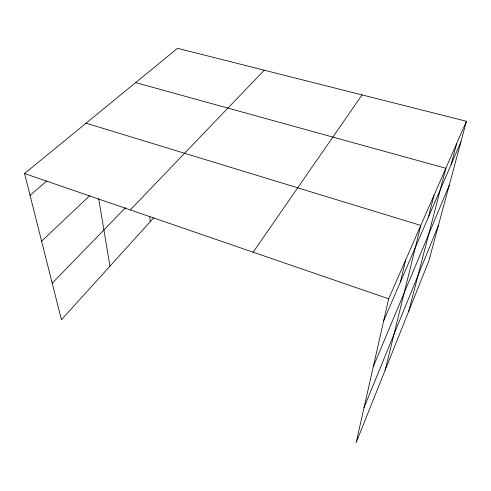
<?xml version="1.0" encoding="UTF-8"?>
<svg xmlns="http://www.w3.org/2000/svg" width="491" height="491" viewBox="0 0 491 491"><rect width="100%" height="100%" fill="white"/><g stroke="black" fill="none" stroke-linecap="round" stroke-linejoin="round"><path stroke-width="0.74" d="M466.45 121.271L388.633 298.81L356.11 442.692L428.803 261.108L466.45 121.271L177.533 48.308L24.55 173.538L61.43 319.764L153.769 217.752M400.429 282.006L405.664 259.954M385.153 370.14L420.799 225.424L86.072 123.18M428.496 216.948L433.964 195.387M408.739 311.233L445.846 168.278L135.633 82.611M451.1 164.559L456.63 143.685M364.021 407.696L438.365 225.596M373.295 366.667L449.234 185.23M383.624 320.954L460.932 141.77M253.141 252.19L362.051 94.904M130.287 209.921L264.238 70.201M52.218 283.227L125.506 207.736M41.618 241.204L89.859 195.522M30.055 195.375L46.811 180.976M24.55 173.538L388.633 298.81M98.66 198.573L109.947 266.165M149.694 216.353L150.252 221.637"/></g></svg>
